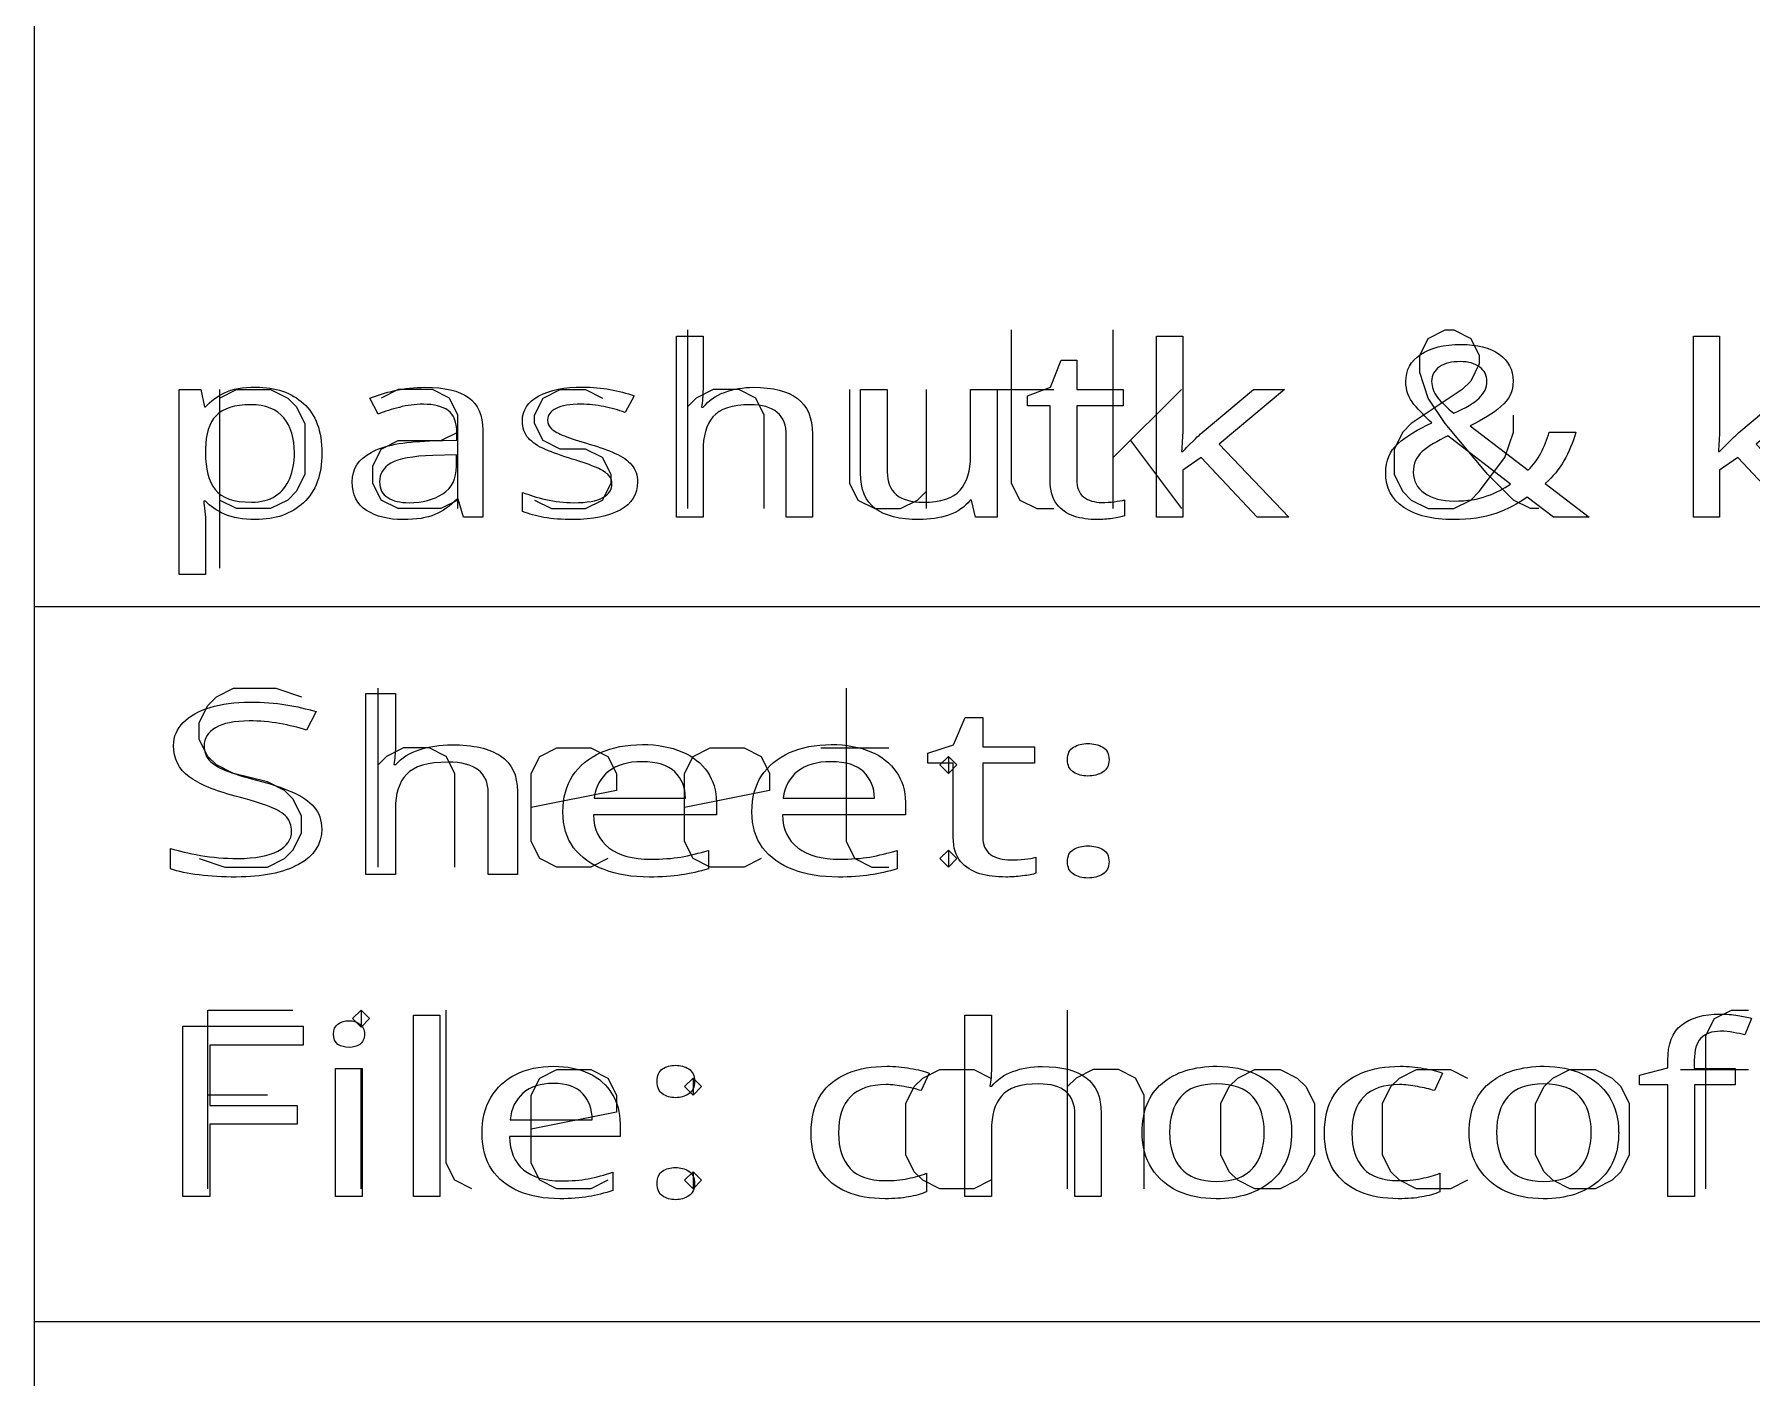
# Model space of a CAD drawing. Header units: millimetres. Extents: x 10 to 287, y 10 to 200.
# Drawn here: x 177 to 191.41, y 22.03 to 33.3 of the extents above; entities that cross this region are included whole.
import ezdxf

# ---------------------------------------------------------------- set-up
doc = ezdxf.new("R2010")
doc.units = ezdxf.units.MM
doc.layers.get('0').update_dxf_attribs({"linetype": 'CONTINUOUS'})

msp = doc.modelspace()

# ---------------------------------------------------------------- linework, layer by layer
at = {"color": 7}
for points in [[(177.0022, 44), (285.0022, 44), (285.0022, 12), (177.0022, 12)], [(188.9757, 30.7)], [(188.96765, 30.556)], [(180.28007, 30.34)], [(178.81952, 30.194)], [(182.06355, 29.546)], [(185.96116, 29.374)], [(182.10438, 27.342)], [(183.68998, 27.342)], [(182.10143, 27.198)], [(183.68704, 27.198)], [(185.67213, 27.214)], [(179.41369, 26.632)], [(185.19703, 26.374)], [(185.67213, 26.358)], [(178.47521, 23.55), (178.24756, 23.55), (178.24756, 24.978), (179.25682, 24.978), (179.25682, 24.82), (178.47521, 24.82), (178.47521, 24.314), (179.20876, 24.314), (179.20876, 24.156), (178.47521, 24.156)], [(179.64383, 25.024)], [(180.40521, 23.55), (180.18261, 23.55), (180.18261, 25.07), (180.40521, 25.07)], [(179.7526, 24.622), (179.7526, 23.55), (179.53001, 23.55), (179.53001, 24.622)], [(181.35893, 24.642)], [(182.2285, 24.514)], [(187.2437, 23.6139), (187.1009, 23.6853), (187.0295, 23.7567), (186.958, 23.8996), (186.958, 24.3282), (187.0295, 24.471), (187.1009, 24.5424), (187.2437, 24.6139), (187.458, 24.6139), (187.6009, 24.5424), (187.6723, 24.471), (187.7437, 24.3282), (187.7437, 23.8996), (187.6723, 23.7567), (187.6009, 23.6853), (187.458, 23.6139)], [(189.8866, 23.6139), (189.7437, 23.6853), (189.6723, 23.7567), (189.6009, 23.8996), (189.6009, 24.3282), (189.6723, 24.471), (189.7437, 24.5424), (189.8866, 24.6139), (190.1009, 24.6139), (190.2437, 24.5424), (190.3152, 24.471), (190.3866, 24.3282), (190.3866, 23.8996), (190.3152, 23.7567), (190.2437, 23.6853), (190.1009, 23.6139)], [(181.35587, 24.498)], [(186.52863, 24.088)], [(187.55317, 24.088)], [(189.27313, 24.088)], [(190.29748, 24.088)], [(182.2285, 23.658)], [(184.14074, 23.53)], [(188.44847, 23.53)]]:
    msp.add_lwpolyline(points, close=True, dxfattribs=at)
for points in [[(182.61361, 29.804), (182.61361, 29.25), (182.39162, 29.25), (182.39162, 30.77), (182.61358, 30.77)], [(182.4853, 29.3217), (182.4853, 30.8217)], [(182.61358, 30.77), (182.61358, 30.324)], [(185.1996, 30.8217), (185.1996, 29.536), (185.271, 29.3931), (185.4139, 29.3217), (185.5567, 29.3217)], [(186.0567, 29.3217), (186.0567, 30.8217)], [(186.80134, 29.96), (187.23272, 30.322), (187.49255, 30.322), (186.94514, 29.864), (187.53039, 29.25), (187.26299, 29.25), (186.79378, 29.75), (186.63989, 29.644), (186.63989, 29.25), (186.42042, 29.25), (186.42042, 30.77), (186.63974, 30.77)], [(186.63974, 30.77), (186.63974, 29.976)], [(189.6281, 29.3217), (189.5567, 29.3217), (189.4139, 29.3931), (189.1996, 29.6074), (188.8424, 30.036), (188.6996, 30.2502), (188.6281, 30.4645), (188.6281, 30.6074), (188.6996, 30.7502), (188.8424, 30.8217), (188.9139, 30.8217), (189.0567, 30.7502), (189.1281, 30.6074), (189.1281, 30.536), (189.0567, 30.3931), (188.9853, 30.3217), (188.5567, 30.036), (188.4853, 29.9645), (188.4139, 29.8217), (188.4139, 29.6074), (188.4853, 29.4645), (188.5567, 29.3931), (188.6996, 29.3217), (188.9139, 29.3217), (189.0567, 29.3931), (189.1281, 29.4645), (189.3424, 29.7502), (189.4139, 29.9645), (189.4139, 30.1074)], [(191.30629, 29.96), (191.73766, 30.322), (191.9975, 30.322), (191.45008, 29.864), (192.03534, 29.25), (191.76793, 29.25), (191.29872, 29.75), (191.14484, 29.644), (191.14484, 29.25), (190.92537, 29.25), (190.92537, 30.77), (191.14479, 30.77)], [(191.14479, 30.77), (191.14479, 29.976)], [(185.52728, 29.562), (185.52728, 30.186), (185.33556, 30.186), (185.33556, 30.27), (185.5298, 30.34), (185.6181, 30.568), (185.74928, 30.568), (185.74928, 30.322), (186.14029, 30.322), (186.14029, 30.186), (185.74928, 30.186), (185.74928, 29.566)], [(178.43952, 29.21), (178.43952, 28.77), (178.21752, 28.77), (178.21752, 30.322), (178.39915, 30.322), (178.42945, 30.176), (178.43955, 30.176)], [(178.5567, 30.3217), (178.5567, 28.8217)], [(178.5567, 30.2502), (178.6996, 30.3217), (178.9853, 30.3217), (179.1281, 30.2502), (179.1996, 30.1788), (179.271, 30.036), (179.271, 29.6074), (179.1996, 29.4645), (179.1281, 29.3931), (178.9853, 29.3217), (178.6996, 29.3217), (178.5567, 29.3931)], [(178.86083, 30.342), (178.8599, 30.342)], [(180.5567, 29.3217), (180.5567, 30.1074), (180.4853, 30.2502), (180.3424, 30.3217), (180.0567, 30.3217), (179.9139, 30.2502)], [(181.1996, 29.3931), (181.3424, 29.3217), (181.6281, 29.3217), (181.771, 29.3931), (181.8424, 29.536), (181.8424, 29.6074), (181.771, 29.7502), (181.6281, 29.8217), (181.4139, 29.8217), (181.271, 29.8931), (181.1996, 30.036), (181.1996, 30.1074), (181.271, 30.2502), (181.4139, 30.3217), (181.6281, 30.3217), (181.771, 30.2502)], [(182.03581, 30.27), (181.96011, 30.13)], [(183.1281, 29.3217), (183.1281, 30.1074), (183.0567, 30.2502), (182.9139, 30.3217), (182.6996, 30.3217), (182.5567, 30.2502), (182.4853, 30.1788)], [(183.8424, 30.3217), (183.8424, 29.536), (183.9139, 29.3931), (184.0567, 29.3217), (184.271, 29.3217), (184.4139, 29.3931), (184.4853, 29.4645)], [(183.93544, 29.62), (183.93544, 30.322), (184.15996, 30.322), (184.15996, 29.632)], [(184.4853, 30.3217), (184.4853, 29.3217)], [(185.08074, 30.322), (185.08074, 29.25), (184.89911, 29.25), (184.86631, 29.392), (184.85621, 29.392)], [(184.85874, 29.764), (184.85874, 30.322), (185.08074, 30.322)], [(184.9853, 30.3217), (185.5567, 30.3217)], [(186.6281, 30.3217), (186.0567, 29.7502)], [(179.88652, 30.116), (179.81842, 30.248)], [(182.60098, 30.174), (182.61608, 30.174)], [(180.76447, 29.98), (180.76447, 29.25), (180.60302, 29.25), (180.56012, 29.402), (180.55002, 29.402)], [(189.05141, 30.018), (189.53828, 29.646)], [(180.5567, 29.3931), (180.4139, 29.3217), (180.0567, 29.3217), (179.9139, 29.3931), (179.8424, 29.536), (179.8424, 29.6788), (179.9139, 29.8217), (180.0567, 29.8931), (180.4139, 29.8931), (180.5567, 29.9645)], [(180.31794, 29.89), (180.5475, 29.896), (180.5475, 29.96)], [(183.53181, 29.948), (183.53181, 29.25), (183.31234, 29.25), (183.31234, 29.936)], [(186.1996, 29.8931), (186.6281, 29.3217)], [(186.68524, 29.848), (186.74584, 29.908)], [(189.38896, 29.528), (188.8643, 29.932)], [(189.71483, 29.964), (189.93934, 29.964)], [(178.43857, 29.822), (178.43857, 29.788)], [(180.545, 29.774), (180.34571, 29.768)], [(180.54495, 29.678), (180.545, 29.774)], [(186.62974, 29.802), (186.63984, 29.802)], [(191.13479, 29.802), (191.14489, 29.802)], [(181.09998, 29.298), (181.09998, 29.458)], [(189.68203, 29.534), (190.05034, 29.25), (189.75015, 29.25), (189.53067, 29.418)], [(178.43862, 29.386), (178.42352, 29.386)], [(186.15038, 29.396), (186.15038, 29.262)], [(177.0022, 28.5), (285.0022, 28.5)], [(178.3866, 26.3853), (178.6009, 26.3139), (178.958, 26.3139), (179.1009, 26.3853), (179.1723, 26.4567), (179.2437, 26.5996), (179.2437, 26.7424), (179.1723, 26.8853), (179.1009, 26.9567), (178.958, 27.0282), (178.6723, 27.0996), (178.5295, 27.171), (178.458, 27.2424), (178.3866, 27.3853), (178.3866, 27.5282), (178.458, 27.671), (178.5295, 27.7424), (178.6723, 27.8139), (179.0295, 27.8139), (179.2437, 27.7424)], [(179.8866, 26.3139), (179.8866, 27.8139)], [(183.8152, 27.8139), (183.8152, 26.5282), (183.8866, 26.3853), (184.0295, 26.3139), (184.1723, 26.3139)], [(180.03222, 26.804), (180.03222, 26.25), (179.78479, 26.25), (179.78479, 27.77), (180.03224, 27.77)], [(180.03224, 27.77), (180.03224, 27.324)], [(179.36581, 27.618), (179.28711, 27.464)], [(184.71339, 26.562), (184.71339, 27.186), (184.4997, 27.186), (184.4997, 27.27), (184.7162, 27.34), (184.8146, 27.568), (184.96081, 27.568), (184.96081, 27.322), (185.39662, 27.322), (185.39662, 27.186), (184.96081, 27.186), (184.96081, 26.566)], [(180.5295, 26.3139), (180.5295, 27.0996), (180.458, 27.2424), (180.3152, 27.3139), (180.1009, 27.3139), (179.958, 27.2424), (179.8866, 27.171)], [(181.8152, 26.3853), (181.6723, 26.3139), (181.3866, 26.3139), (181.2437, 26.3853), (181.1723, 26.5282), (181.1723, 27.0996), (181.2437, 27.2424), (181.3866, 27.3139), (181.6723, 27.3139), (181.8152, 27.2424), (181.8866, 27.0996), (181.8866, 26.9567), (181.1723, 26.8139)], [(183.1009, 26.3853), (182.958, 26.3139), (182.6723, 26.3139), (182.5295, 26.3853), (182.458, 26.5282), (182.458, 27.0996), (182.5295, 27.2424), (182.6723, 27.3139), (182.958, 27.3139), (183.1009, 27.2424), (183.1723, 27.0996), (183.1723, 26.9567), (182.458, 26.8139)], [(183.6009, 27.3139), (184.1723, 27.3139)], [(184.6723, 27.2424), (184.7437, 27.171), (184.6723, 27.0996), (184.6009, 27.171), (184.6723, 27.2424), (184.6723, 27.0996)], [(180.01814, 27.174), (180.03504, 27.174)], [(181.05569, 26.948), (181.05569, 26.25), (180.81107, 26.25), (180.81107, 26.936)], [(182.72583, 26.858), (182.72583, 26.752), (181.69394, 26.752)], [(181.69939, 26.892), (182.46698, 26.892)], [(184.31144, 26.858), (184.31144, 26.752), (183.27954, 26.752)], [(183.285, 26.892), (184.05259, 26.892)], [(178.14559, 26.298), (178.14559, 26.47)], [(182.65835, 26.454), (182.65835, 26.3)], [(184.24396, 26.454), (184.24396, 26.3)], [(184.6723, 26.4567), (184.7437, 26.3853), (184.6723, 26.3139), (184.6009, 26.3853), (184.6723, 26.4567), (184.6723, 26.3139)], [(185.40783, 26.396), (185.40783, 26.262)], [(178.458, 23.6139), (178.458, 25.1139), (179.1723, 25.1139)], [(179.7437, 25.1139), (179.6723, 25.0424), (179.7437, 24.971), (179.8152, 25.0424), (179.7437, 25.1139), (179.7437, 24.971)], [(180.6723, 23.6139), (180.5295, 23.6853), (180.458, 23.8282), (180.458, 25.1139)], [(185.6723, 23.6139), (185.6723, 25.1139)], [(191.0295, 23.6139), (191.0295, 24.8996), (191.1009, 25.0424), (191.2437, 25.1139), (191.3866, 25.1139)], [(185.03375, 24.104), (185.03375, 23.55), (184.81116, 23.55), (184.81116, 25.07), (185.0337, 25.07)], [(185.0337, 25.07), (185.0337, 24.624)], [(191.41308, 25.044), (191.35488, 24.906)], [(191.27395, 24.486), (190.93247, 24.486), (190.93247, 23.55), (190.70988, 23.55), (190.70988, 24.486), (190.47211, 24.486), (190.47211, 24.568), (190.70988, 24.628), (190.70988, 24.69)], [(190.93246, 24.692), (190.93246, 24.622), (191.27394, 24.622), (191.27395, 24.486)], [(179.7437, 23.6139), (179.7437, 24.6139)], [(181.8152, 23.6853), (181.6723, 23.6139), (181.3866, 23.6139), (181.2437, 23.6853), (181.1723, 23.8282), (181.1723, 24.3996), (181.2437, 24.5424), (181.3866, 24.6139), (181.6723, 24.6139), (181.8152, 24.5424), (181.8866, 24.3996), (181.8866, 24.2567), (181.1723, 24.1139)], [(182.5295, 24.5424), (182.6009, 24.471), (182.5295, 24.3996), (182.458, 24.471), (182.5295, 24.5424), (182.5295, 24.3996)], [(185.0295, 23.6853), (184.8866, 23.6139), (184.6009, 23.6139), (184.458, 23.6853), (184.3866, 23.7567), (184.3152, 23.8996), (184.3152, 24.3282), (184.3866, 24.471), (184.458, 24.5424), (184.6009, 24.6139), (184.8866, 24.6139), (185.0295, 24.5424)], [(184.5126, 24.584), (184.4443, 24.438)], [(186.3152, 23.6139), (186.3152, 24.3996), (186.2437, 24.5424), (186.1009, 24.6139), (185.8866, 24.6139), (185.7437, 24.5424), (185.6723, 24.471)], [(189.0295, 23.6853), (188.8866, 23.6139), (188.6009, 23.6139), (188.458, 23.6853), (188.3866, 23.7567), (188.3152, 23.8996), (188.3152, 24.3282), (188.3866, 24.471), (188.458, 24.5424), (188.6009, 24.6139), (188.8866, 24.6139), (189.0295, 24.5424)], [(188.82032, 24.584), (188.75202, 24.438)], [(190.8152, 24.6139), (191.3866, 24.6139)], [(178.958, 24.3996), (178.458, 24.3996)], [(185.0211, 24.474), (185.0363, 24.474)], [(185.95451, 24.248), (185.95451, 23.55), (185.73444, 23.55), (185.73444, 24.236)], [(181.91785, 24.158), (181.91785, 24.052), (180.98953, 24.052)], [(180.99411, 24.192), (181.68466, 24.192)], [(181.85715, 23.754), (181.85715, 23.6)], [(182.5295, 23.7567), (182.6009, 23.6853), (182.5295, 23.6139), (182.458, 23.6853), (182.5295, 23.7567), (182.5295, 23.6139)], [(184.48981, 23.744), (184.48981, 23.588)], [(188.79753, 23.744), (188.79753, 23.588)], [(177.0022, 22.5), (285.0022, 22.5)]]:
    msp.add_lwpolyline(points, dxfattribs=at)
for points in [[(188.63514, 30.616), (188.717547, 30.672), (188.831067, 30.7), (188.9757, 30.7)], [(188.97573, 30.7), (189.11027, 30.7), (189.21622, 30.672667), (189.29358, 30.618)], [(188.51153, 30.388), (188.51153, 30.485333), (188.552733, 30.561333), (188.63514, 30.616)], [(188.96773, 30.556), (188.897097, 30.556), (188.839077, 30.541333), (188.79367, 30.512)], [(189.13162, 30.51), (189.091287, 30.540667), (189.03663, 30.556), (188.96765, 30.556)], [(189.29358, 30.618), (189.372627, 30.564667), (189.41215, 30.489333), (189.41215, 30.392)], [(188.79367, 30.512), (188.749937, 30.482667), (188.72807, 30.442), (188.72807, 30.39)], [(189.19222, 30.392), (189.19222, 30.44), (189.17202, 30.479333), (189.13162, 30.51)], [(178.43955, 30.176), (178.479883, 30.222667), (178.532857, 30.262), (178.59847, 30.294)], [(178.59847, 30.294), (178.66407, 30.326), (178.751523, 30.342), (178.86083, 30.342)], [(178.8599, 30.342), (179.026393, 30.342), (179.160093, 30.296), (179.261, 30.204)], [(179.81842, 30.248), (179.877287, 30.273333), (179.94708, 30.294667), (180.0278, 30.312)], [(180.0278, 30.312), (180.108527, 30.330667), (180.192617, 30.34), (180.28007, 30.34)], [(180.28012, 30.34), (180.444933, 30.34), (180.56686, 30.311333), (180.6459, 30.254)], [(181.09738, 30.058), (181.09738, 30.148667), (181.14363, 30.218667), (181.23613, 30.268)], [(181.23613, 30.268), (181.33031, 30.317333), (181.45308, 30.342), (181.60444, 30.342)], [(181.60444, 30.342), (181.686847, 30.342), (181.763367, 30.335333), (181.834, 30.322)], [(181.834, 30.322), (181.906313, 30.308667), (181.973583, 30.291333), (182.03581, 30.27)], [(182.61358, 30.324), (182.61358, 30.270667), (182.60938, 30.220667), (182.60098, 30.174)], [(182.61608, 30.174), (182.659813, 30.228667), (182.718677, 30.27), (182.79267, 30.298)], [(182.79267, 30.298), (182.86835, 30.326), (182.949917, 30.34), (183.03737, 30.34)], [(183.03737, 30.34), (183.200503, 30.34), (183.323273, 30.308667), (183.40568, 30.246)], [(188.57963, 30.196), (188.53423, 30.250667), (188.51153, 30.314667), (188.51153, 30.388)], [(188.72807, 30.39), (188.72807, 30.342), (188.744037, 30.297333), (188.77597, 30.256)], [(189.12662, 30.25), (189.170353, 30.29), (189.19222, 30.337333), (189.19222, 30.392)], [(189.41215, 30.392), (189.41215, 30.308), (189.377673, 30.236667), (189.30872, 30.178)], [(178.8195, 30.194), (178.681593, 30.194), (178.58405, 30.163333), (178.52687, 30.102)], [(179.09449, 30.084), (179.035623, 30.157333), (178.943967, 30.194), (178.81952, 30.194)], [(179.261, 30.204), (179.363593, 30.112), (179.41489, 29.973333), (179.41489, 29.788)], [(180.06563, 30.172), (180.001697, 30.156), (179.941993, 30.137333), (179.88652, 30.116)], [(180.26744, 30.198), (180.196807, 30.198), (180.129537, 30.189333), (180.06563, 30.172)], [(180.4743, 30.146), (180.425567, 30.180667), (180.356613, 30.198), (180.26744, 30.198)], [(180.5475, 29.96), (180.5475, 30.049333), (180.5231, 30.111333), (180.4743, 30.146)], [(180.6459, 30.254), (180.724947, 30.196667), (180.76447, 30.105333), (180.76447, 29.98)], [(181.3799, 30.162), (181.332833, 30.139333), (181.3093, 30.108), (181.3093, 30.068)], [(181.58928, 30.198), (181.498467, 30.198), (181.428673, 30.186), (181.3799, 30.162)], [(181.781, 30.178), (181.7188, 30.191333), (181.654893, 30.198), (181.58928, 30.198)], [(181.96011, 30.13), (181.90291, 30.148667), (181.843207, 30.164667), (181.781, 30.178)], [(183.00962, 30.194), (182.85826, 30.194), (182.75399, 30.16), (182.69681, 30.092)], [(183.31234, 29.936), (183.31234, 30.108), (183.211433, 30.194), (183.00962, 30.194)], [(183.40568, 30.246), (183.489767, 30.184667), (183.53181, 30.085333), (183.53181, 29.948)], [(188.73099, 30.042), (188.67719, 30.09), (188.626737, 30.141333), (188.57963, 30.196)], [(188.77597, 30.256), (188.807903, 30.216), (188.854153, 30.171333), (188.91472, 30.122)], [(188.91472, 30.122), (189.01394, 30.167333), (189.084573, 30.21), (189.12662, 30.25)], [(189.30872, 30.178), (189.241447, 30.119333), (189.155677, 30.066), (189.05141, 30.018)], [(178.52687, 30.102), (178.46967, 30.040667), (178.440237, 29.947333), (178.43857, 29.822)], [(179.18529, 29.79), (179.18529, 29.912667), (179.155023, 30.010667), (179.09449, 30.084)], [(181.14788, 29.914), (181.114213, 29.951333), (181.09738, 29.999333), (181.09738, 30.058)], [(181.3093, 30.068), (181.3093, 30.037333), (181.320233, 30.012), (181.3421, 29.992)], [(181.3421, 29.992), (181.363967, 29.972), (181.400123, 29.952), (181.45057, 29.932)], [(182.69681, 30.092), (182.641343, 30.025333), (182.61361, 29.929333), (182.61361, 29.804)], [(186.63974, 29.976), (186.63974, 29.954667), (186.638073, 29.926667), (186.63474, 29.892)], [(188.44593, 29.868), (188.516563, 29.930667), (188.611583, 29.988667), (188.73099, 30.042)], [(191.14479, 29.976), (191.14479, 29.954667), (191.143123, 29.926667), (191.13979, 29.892)], [(179.82854, 29.794), (179.934493, 29.852667), (180.097627, 29.884667), (180.31794, 29.89)], [(181.29168, 29.818), (181.22948, 29.844667), (181.181547, 29.876667), (181.14788, 29.914)], [(181.45057, 29.932), (181.502703, 29.912), (181.571657, 29.889333), (181.65743, 29.864)], [(181.65743, 29.864), (181.743203, 29.838667), (181.81636, 29.812667), (181.8769, 29.786)], [(186.63474, 29.892), (186.63274, 29.857333), (186.631073, 29.827333), (186.62974, 29.802)], [(186.63984, 29.802), (186.649907, 29.812667), (186.66504, 29.828), (186.68524, 29.848)], [(186.74584, 29.908), (186.767707, 29.929333), (186.786207, 29.946667), (186.80134, 29.96)], [(188.3425, 29.622), (188.3425, 29.723333), (188.376977, 29.805333), (188.44593, 29.868)], [(188.8643, 29.932), (188.773487, 29.889333), (188.702013, 29.846), (188.64988, 29.802)], [(189.64423, 29.788), (189.67283, 29.842667), (189.696363, 29.901333), (189.71483, 29.964)], [(189.93934, 29.964), (189.912407, 29.877333), (189.878773, 29.797333), (189.83844, 29.724)], [(191.13979, 29.892), (191.13779, 29.857333), (191.136123, 29.827333), (191.13479, 29.802)], [(191.14489, 29.802), (191.154957, 29.812667), (191.17009, 29.828), (191.19029, 29.848)], [(191.19029, 29.848), (191.21049, 29.868), (191.230657, 29.888), (191.25079, 29.908)], [(191.25079, 29.908), (191.272657, 29.929333), (191.291157, 29.946667), (191.30629, 29.96)], [(178.43857, 29.788), (178.43857, 29.656), (178.46547, 29.554), (178.51927, 29.482)], [(179.14489, 29.576), (179.171823, 29.638667), (179.18529, 29.71), (179.18529, 29.79)], [(179.41489, 29.788), (179.41489, 29.605333), (179.363593, 29.466667), (179.261, 29.372)], [(179.66961, 29.548), (179.66961, 29.654667), (179.722587, 29.736667), (179.82854, 29.794)], [(179.99506, 29.704), (179.931127, 29.666667), (179.89916, 29.614), (179.89916, 29.546)], [(180.34571, 29.768), (180.17753, 29.762667), (180.060647, 29.741333), (179.99506, 29.704)], [(181.51619, 29.738), (181.428737, 29.764667), (181.3539, 29.791333), (181.29168, 29.818)], [(181.72053, 29.666), (181.673463, 29.687333), (181.60535, 29.711333), (181.51619, 29.738)], [(181.8769, 29.786), (181.937433, 29.759333), (181.983683, 29.726667), (182.01565, 29.688)], [(182.01565, 29.688), (182.047583, 29.650667), (182.06355, 29.603333), (182.06355, 29.546)], [(184.77044, 29.476), (184.829307, 29.542667), (184.85874, 29.638667), (184.85874, 29.764)], [(188.64988, 29.802), (188.599413, 29.758), (188.57418, 29.7), (188.57418, 29.628)], [(189.53828, 29.646), (189.582013, 29.687333), (189.61733, 29.734667), (189.64423, 29.788)], [(189.83844, 29.724), (189.798107, 29.652), (189.74597, 29.588667), (189.68203, 29.534)], [(179.02633, 29.428), (179.08013, 29.464), (179.11965, 29.513333), (179.14489, 29.576)], [(179.7907, 29.306), (179.709973, 29.358), (179.66961, 29.438667), (179.66961, 29.548)], [(179.89916, 29.546), (179.89916, 29.486), (179.92186, 29.442), (179.96726, 29.414)], [(180.4289, 29.446), (180.506267, 29.496667), (180.54495, 29.574), (180.54495, 29.678)], [(181.82143, 29.602), (181.802963, 29.623333), (181.76933, 29.644667), (181.72053, 29.666)], [(181.84923, 29.53), (181.84923, 29.556667), (181.839963, 29.580667), (181.82143, 29.602)], [(182.06364, 29.546), (182.06364, 29.442), (182.01487, 29.363333), (181.91733, 29.31)], [(184.05905, 29.322), (183.976643, 29.384667), (183.93544, 29.484), (183.93544, 29.62)], [(184.15996, 29.632), (184.15996, 29.461333), (184.260027, 29.376), (184.46016, 29.376)], [(185.58278, 29.36), (185.54578, 29.408), (185.52728, 29.475333), (185.52728, 29.562)], [(185.74928, 29.566), (185.74928, 29.500667), (185.768613, 29.452), (185.80728, 29.42)], [(188.49386, 29.332), (188.392953, 29.4), (188.3425, 29.496667), (188.3425, 29.622)], [(188.57418, 29.628), (188.57418, 29.554667), (188.60528, 29.496), (188.66748, 29.452)], [(178.51927, 29.482), (178.574737, 29.411333), (178.676483, 29.376), (178.82451, 29.376)], [(178.82451, 29.376), (178.905237, 29.376), (178.97251, 29.393333), (179.02633, 29.428)], [(179.96726, 29.414), (180.014327, 29.386), (180.07403, 29.372), (180.14637, 29.372)], [(180.14637, 29.372), (180.25905, 29.372), (180.353227, 29.396667), (180.4289, 29.446)], [(180.55002, 29.402), (180.491153, 29.343333), (180.42893, 29.3), (180.36335, 29.272)], [(181.09998, 29.458), (181.15378, 29.436667), (181.21853, 29.416667), (181.29423, 29.398)], [(181.52884, 29.372), (181.641513, 29.372), (181.723077, 29.386), (181.77353, 29.414)], [(181.77353, 29.414), (181.823997, 29.443333), (181.84923, 29.482), (181.84923, 29.53)], [(184.46016, 29.376), (184.609833, 29.376), (184.71326, 29.409333), (184.77044, 29.476)], [(185.80728, 29.42), (185.847613, 29.389333), (185.898907, 29.374), (185.96116, 29.374)], [(188.66748, 29.452), (188.72968, 29.408), (188.81293, 29.386), (188.91723, 29.386)], [(188.91723, 29.386), (189.024863, 29.386), (189.11652, 29.4), (189.1922, 29.428)], [(189.1922, 29.428), (189.26956, 29.456), (189.335147, 29.489333), (189.38896, 29.528)], [(189.53067, 29.418), (189.45163, 29.362), (189.363337, 29.316667), (189.26579, 29.282)], [(178.42352, 29.386), (178.42552, 29.363333), (178.428187, 29.334667), (178.43152, 29.3)], [(178.43152, 29.3), (178.436853, 29.265333), (178.43952, 29.235333), (178.43952, 29.21)], [(178.59754, 29.276), (178.530273, 29.306667), (178.4773, 29.343333), (178.43862, 29.386)], [(178.85738, 29.23), (178.753107, 29.23), (178.666493, 29.245333), (178.59754, 29.276)], [(179.261, 29.372), (179.160093, 29.277333), (179.025553, 29.23), (178.85738, 29.23)], [(180.09594, 29.23), (179.973173, 29.23), (179.871427, 29.255333), (179.7907, 29.306)], [(180.36335, 29.272), (180.29775, 29.244), (180.208613, 29.23), (180.09594, 29.23)], [(181.27909, 29.248), (181.211823, 29.26), (181.15212, 29.276667), (181.09998, 29.298)], [(181.29423, 29.398), (181.37159, 29.380667), (181.449793, 29.372), (181.52884, 29.372)], [(181.91733, 29.31), (181.819783, 29.256667), (181.688603, 29.23), (181.52379, 29.23)], [(184.42736, 29.23), (184.264227, 29.23), (184.141457, 29.260667), (184.05905, 29.322)], [(184.67458, 29.268), (184.59722, 29.242667), (184.514813, 29.23), (184.42736, 29.23)], [(184.85621, 29.392), (184.812477, 29.336), (184.751933, 29.294667), (184.67458, 29.268)], [(185.72657, 29.258), (185.667703, 29.278), (185.619773, 29.312), (185.58278, 29.36)], [(185.92334, 29.23), (185.852707, 29.23), (185.787117, 29.239333), (185.72657, 29.258)], [(185.96115, 29.374), (185.994817, 29.374), (186.029293, 29.376), (186.06458, 29.38)], [(186.15038, 29.262), (186.126847, 29.252667), (186.09321, 29.245333), (186.04947, 29.24)], [(186.06458, 29.38), (186.099913, 29.384), (186.128513, 29.389333), (186.15038, 29.396)], [(188.9101, 29.23), (188.735193, 29.23), (188.596447, 29.264), (188.49386, 29.332)], [(189.26579, 29.282), (189.16825, 29.247333), (189.049687, 29.23), (188.9101, 29.23)], [(181.52379, 29.23), (181.42961, 29.23), (181.348043, 29.236), (181.27909, 29.248)], [(186.04947, 29.24), (186.005737, 29.233333), (185.963693, 29.23), (185.92334, 29.23)], [(178.47731, 27.654), (178.57291, 27.683333), (178.684443, 27.698), (178.81191, 27.698)], [(178.81191, 27.698), (178.920623, 27.698), (179.020907, 27.690667), (179.11276, 27.676)], [(179.11276, 27.676), (179.204607, 27.661333), (179.288957, 27.642), (179.36581, 27.618)], [(178.17088, 27.334), (178.17088, 27.408667), (178.198047, 27.473333), (178.25238, 27.528)], [(178.25238, 27.528), (178.306713, 27.582667), (178.38169, 27.624667), (178.47731, 27.654)], [(178.80631, 27.54), (178.680723, 27.54), (178.586063, 27.520667), (178.52233, 27.482)], [(179.05937, 27.518), (178.97689, 27.532667), (178.892537, 27.54), (178.80631, 27.54)], [(178.52233, 27.482), (178.458597, 27.444667), (178.42673, 27.394667), (178.42673, 27.332)], [(179.28711, 27.464), (179.217757, 27.485333), (179.141843, 27.503333), (179.05937, 27.518)], [(178.30022, 27.072), (178.213993, 27.136), (178.17088, 27.223333), (178.17088, 27.334)], [(178.42673, 27.332), (178.42673, 27.284), (178.440797, 27.244), (178.46893, 27.212)], [(180.03224, 27.324), (180.03224, 27.270667), (180.02754, 27.220667), (180.01814, 27.174)], [(180.03504, 27.174), (180.083773, 27.228667), (180.14938, 27.27), (180.23186, 27.298)], [(180.23186, 27.298), (180.316213, 27.326), (180.407127, 27.34), (180.5046, 27.34)], [(180.5046, 27.34), (180.68642, 27.34), (180.823257, 27.308667), (180.91511, 27.246)], [(180.91511, 27.246), (181.00883, 27.184667), (181.05569, 27.085333), (181.05569, 26.948)], [(181.51955, 27.08), (181.575817, 27.164), (181.653607, 27.228667), (181.75292, 27.274)], [(181.75292, 27.274), (181.85414, 27.319333), (181.971293, 27.342), (182.10438, 27.342)], [(182.10446, 27.342), (182.231927, 27.342), (182.342523, 27.322), (182.43625, 27.282)], [(182.43625, 27.282), (182.52997, 27.242), (182.601197, 27.185333), (182.64993, 27.112)], [(183.10515, 27.08), (183.161417, 27.164), (183.239207, 27.228667), (183.33852, 27.274)], [(183.33852, 27.274), (183.43974, 27.319333), (183.556893, 27.342), (183.68998, 27.342)], [(183.69007, 27.342), (183.817537, 27.342), (183.92813, 27.322), (184.02185, 27.282)], [(184.02185, 27.282), (184.115577, 27.242), (184.186807, 27.185333), (184.23554, 27.112)], [(185.67213, 27.214), (185.67213, 27.264667), (185.688997, 27.3), (185.72273, 27.32)], [(185.72273, 27.32), (185.756463, 27.34), (185.796763, 27.35), (185.84363, 27.35)], [(185.84363, 27.35), (185.890497, 27.35), (185.931733, 27.34), (185.96734, 27.32)], [(185.96734, 27.32), (186.00294, 27.3), (186.02074, 27.264667), (186.02074, 27.214)], [(178.46893, 27.212), (178.497063, 27.18), (178.542987, 27.150667), (178.6067, 27.124)], [(178.6067, 27.124), (178.670433, 27.098667), (178.75666, 27.072), (178.86538, 27.044)], [(180.47367, 27.194), (180.30497, 27.194), (180.188753, 27.16), (180.12502, 27.092)], [(180.81107, 26.936), (180.81107, 27.108), (180.698603, 27.194), (180.47367, 27.194)], [(181.82029, 27.116), (181.75281, 27.062667), (181.71251, 26.988), (181.69939, 26.892)], [(182.10146, 27.198), (181.983373, 27.198), (181.88965, 27.170667), (181.82029, 27.116)], [(182.37698, 27.112), (182.318847, 27.169333), (182.226997, 27.198), (182.10143, 27.198)], [(182.46698, 26.892), (182.46498, 26.982667), (182.43498, 27.056), (182.37698, 27.112)], [(182.64993, 27.112), (182.70053, 27.04), (182.72583, 26.955333), (182.72583, 26.858)], [(183.4059, 27.116), (183.33842, 27.062667), (183.29812, 26.988), (183.285, 26.892)], [(183.68707, 27.198), (183.568977, 27.198), (183.475253, 27.170667), (183.4059, 27.116)], [(183.96259, 27.112), (183.904457, 27.169333), (183.812607, 27.198), (183.68704, 27.198)], [(184.05259, 26.892), (184.05059, 26.982667), (184.02059, 27.056), (183.96259, 27.112)], [(184.23554, 27.112), (184.28614, 27.04), (184.31144, 26.955333), (184.31144, 26.858)], [(185.72273, 27.11), (185.688997, 27.131333), (185.67213, 27.166), (185.67213, 27.214)], [(185.84363, 27.078), (185.796763, 27.078), (185.756463, 27.088667), (185.72273, 27.11)], [(185.96734, 27.11), (185.93174, 27.088667), (185.890503, 27.078), (185.84363, 27.078)], [(186.02074, 27.214), (186.02074, 27.166), (186.00294, 27.131333), (185.96734, 27.11)], [(178.68823, 26.91), (178.515783, 26.954), (178.386447, 27.008), (178.30022, 27.072)], [(178.86538, 27.044), (178.983473, 27.013333), (179.08282, 26.98), (179.16342, 26.944)], [(180.12502, 27.092), (180.063153, 27.025333), (180.03222, 26.929333), (180.03222, 26.804)], [(181.43805, 26.778), (181.43805, 26.895333), (181.465217, 26.996), (181.51955, 27.08)], [(183.02365, 26.778), (183.02365, 26.895333), (183.050817, 26.996), (183.10515, 27.08)], [(178.97221, 26.822), (178.902857, 26.848667), (178.808197, 26.878), (178.68823, 26.91)], [(179.11842, 26.734), (179.090287, 26.766), (179.04155, 26.795333), (178.97221, 26.822)], [(179.16342, 26.944), (179.245893, 26.909333), (179.30775, 26.867333), (179.34899, 26.818)], [(179.34899, 26.818), (179.392123, 26.768667), (179.41369, 26.706667), (179.41369, 26.632)], [(179.16062, 26.616), (179.16062, 26.662667), (179.146553, 26.702), (179.11842, 26.734)], [(181.52805, 26.476), (181.46805, 26.557333), (181.43805, 26.658), (181.43805, 26.778)], [(181.69394, 26.752), (181.69794, 26.630667), (181.741053, 26.538), (181.82328, 26.474)], [(183.11365, 26.476), (183.05365, 26.557333), (183.02365, 26.658), (183.02365, 26.778)], [(183.27954, 26.752), (183.28354, 26.630667), (183.326653, 26.538), (183.40888, 26.474)], [(179.04534, 26.448), (179.122193, 26.489333), (179.16062, 26.545333), (179.16062, 26.616)], [(179.41367, 26.632), (179.41367, 26.505333), (179.349, 26.406667), (179.21966, 26.336)], [(184.77519, 26.36), (184.73399, 26.408), (184.71339, 26.475333), (184.71339, 26.562)], [(184.96081, 26.566), (184.96081, 26.500667), (184.982377, 26.452), (185.02551, 26.42)], [(178.14559, 26.47), (178.213077, 26.448667), (178.296493, 26.429333), (178.39584, 26.412)], [(178.39584, 26.412), (178.49706, 26.394667), (178.60109, 26.386), (178.70793, 26.386)], [(178.70793, 26.386), (178.856017, 26.386), (178.968487, 26.406667), (179.04534, 26.448)], [(181.78391, 26.292), (181.67519, 26.333333), (181.589903, 26.394667), (181.52805, 26.476)], [(181.82328, 26.474), (181.907627, 26.411333), (182.02478, 26.38), (182.17474, 26.38)], [(182.17474, 26.38), (182.270333, 26.38), (182.354683, 26.386), (182.42779, 26.398)], [(182.42779, 26.398), (182.50277, 26.411333), (182.579623, 26.43), (182.65835, 26.454)], [(183.36952, 26.292), (183.2608, 26.333333), (183.17551, 26.394667), (183.11365, 26.476)], [(183.40888, 26.474), (183.493233, 26.411333), (183.610387, 26.38), (183.76034, 26.38)], [(183.76034, 26.38), (183.85594, 26.38), (183.940293, 26.386), (184.0134, 26.398)], [(184.0134, 26.398), (184.088373, 26.411333), (184.165227, 26.43), (184.24396, 26.454)], [(185.02551, 26.42), (185.07051, 26.389333), (185.127683, 26.374), (185.19703, 26.374)], [(185.19695, 26.374), (185.234417, 26.374), (185.272843, 26.376), (185.31223, 26.38)], [(185.31223, 26.38), (185.351563, 26.384), (185.38343, 26.389333), (185.40783, 26.396)], [(185.67213, 26.358), (185.67213, 26.407333), (185.688997, 26.442), (185.72273, 26.462)], [(185.72273, 26.462), (185.756463, 26.482), (185.796763, 26.492), (185.84363, 26.492)], [(185.84363, 26.492), (185.890497, 26.492), (185.931733, 26.482), (185.96734, 26.462)], [(185.96734, 26.462), (186.00294, 26.442), (186.02074, 26.407333), (186.02074, 26.358)], [(178.38459, 26.248), (178.28899, 26.26), (178.209323, 26.276667), (178.14559, 26.298)], [(178.69669, 26.23), (178.584217, 26.23), (178.480183, 26.236), (178.38459, 26.248)], [(179.21966, 26.336), (179.090327, 26.265333), (178.916003, 26.23), (178.69669, 26.23)], [(182.16349, 26.23), (182.019157, 26.23), (181.89263, 26.250667), (181.78391, 26.292)], [(182.4306, 26.248), (182.35562, 26.236), (182.266583, 26.23), (182.16349, 26.23)], [(182.65835, 26.3), (182.581497, 26.276), (182.50558, 26.258667), (182.4306, 26.248)], [(183.7491, 26.23), (183.604767, 26.23), (183.47824, 26.250667), (183.36952, 26.292)], [(184.01621, 26.248), (183.94123, 26.236), (183.852193, 26.23), (183.7491, 26.23)], [(184.24396, 26.3), (184.167107, 26.276), (184.09119, 26.258667), (184.01621, 26.248)], [(184.93546, 26.258), (184.86986, 26.278), (184.816437, 26.312), (184.77519, 26.36)], [(185.15477, 26.23), (185.076043, 26.23), (185.00294, 26.239333), (184.93546, 26.258)], [(185.29536, 26.24), (185.246627, 26.233333), (185.199763, 26.23), (185.15477, 26.23)], [(185.40783, 26.262), (185.381563, 26.252667), (185.344073, 26.245333), (185.29536, 26.24)], [(185.72273, 26.254), (185.688997, 26.275333), (185.67213, 26.31), (185.67213, 26.358)], [(185.84363, 26.222), (185.796763, 26.222), (185.756463, 26.232667), (185.72273, 26.254)], [(185.96734, 26.254), (185.93174, 26.232667), (185.890503, 26.222), (185.84363, 26.222)], [(186.02074, 26.358), (186.02074, 26.31), (186.00294, 26.275333), (185.96734, 26.254)], [(190.8237, 24.988), (190.901273, 25.049333), (191.010043, 25.08), (191.15001, 25.08)], [(191.15001, 25.08), (191.202277, 25.08), (191.25118, 25.076), (191.29672, 25.068)], [(179.51233, 24.912), (179.51233, 24.950667), (179.524963, 24.978667), (179.55023, 24.996)], [(179.55023, 24.996), (179.575497, 25.014667), (179.606697, 25.024), (179.64383, 25.024)], [(179.64383, 25.024), (179.677563, 25.024), (179.707063, 25.014667), (179.73233, 24.996)], [(179.73233, 24.996), (179.75933, 24.978667), (179.77283, 24.950667), (179.77283, 24.912)], [(190.70988, 24.69), (190.70988, 24.828667), (190.74782, 24.928), (190.8237, 24.988)], [(191.15251, 24.936), (191.07831, 24.936), (191.02266, 24.916), (190.98556, 24.876)], [(191.26128, 24.926), (191.22588, 24.932667), (191.189623, 24.936), (191.15251, 24.936)], [(191.29672, 25.068), (191.342253, 25.061333), (191.38104, 25.053333), (191.41308, 25.044)], [(179.55023, 24.826), (179.524963, 24.844667), (179.51233, 24.873333), (179.51233, 24.912)], [(179.64383, 24.8), (179.606763, 24.8), (179.575563, 24.808667), (179.55023, 24.826)], [(179.73233, 24.826), (179.707063, 24.808667), (179.677563, 24.8), (179.64383, 24.8)], [(179.77283, 24.912), (179.77283, 24.873333), (179.75933, 24.844667), (179.73233, 24.826)], [(190.98556, 24.876), (190.95016, 24.837333), (190.93246, 24.776), (190.93246, 24.692)], [(191.35488, 24.906), (191.32788, 24.912667), (191.29668, 24.919333), (191.26128, 24.926)], [(182.274, 24.62), (182.304333, 24.64), (182.34059, 24.65), (182.38277, 24.65)], [(182.38277, 24.65), (182.424903, 24.65), (182.462003, 24.64), (182.49407, 24.62)], [(180.83279, 24.38), (180.88339, 24.464), (180.953373, 24.528667), (181.04274, 24.574)], [(181.04274, 24.574), (181.1338, 24.619333), (181.239197, 24.642), (181.35893, 24.642)], [(181.35883, 24.642), (181.473497, 24.642), (181.57299, 24.622), (181.65731, 24.582)], [(181.65731, 24.582), (181.741623, 24.542), (181.805703, 24.485333), (181.84955, 24.412)], [(182.2285, 24.514), (182.2285, 24.564667), (182.243667, 24.6), (182.274, 24.62)], [(182.274, 24.41), (182.243667, 24.431333), (182.2285, 24.466), (182.2285, 24.514)], [(182.49407, 24.62), (182.526137, 24.6), (182.54217, 24.564667), (182.54217, 24.514)], [(182.54217, 24.514), (182.54217, 24.466), (182.526137, 24.431333), (182.49407, 24.41)], [(183.60198, 24.402), (183.657647, 24.484667), (183.733533, 24.545333), (183.82964, 24.584)], [(183.82964, 24.584), (183.92576, 24.622667), (184.034527, 24.642), (184.15594, 24.642)], [(184.15594, 24.642), (184.223393, 24.642), (184.28916, 24.636), (184.35324, 24.624)], [(184.35324, 24.624), (184.41904, 24.613333), (184.47216, 24.6), (184.5126, 24.584)], [(185.0337, 24.624), (185.0337, 24.570667), (185.0295, 24.520667), (185.0211, 24.474)], [(185.0363, 24.474), (185.080167, 24.528667), (185.13919, 24.57), (185.21337, 24.598)], [(185.21337, 24.598), (185.28925, 24.626), (185.371037, 24.64), (185.45873, 24.64)], [(185.45873, 24.64), (185.622303, 24.64), (185.745403, 24.608667), (185.82803, 24.546)], [(185.82803, 24.546), (185.91235, 24.484667), (185.95451, 24.385333), (185.95451, 24.248)], [(186.46544, 24.498), (186.57842, 24.594), (186.732717, 24.642), (186.92833, 24.642)], [(186.92833, 24.642), (187.04975, 24.642), (187.157677, 24.62), (187.25211, 24.576)], [(187.25211, 24.576), (187.346543, 24.533333), (187.419897, 24.470667), (187.47217, 24.388)], [(187.9097, 24.402), (187.965367, 24.484667), (188.041253, 24.545333), (188.13736, 24.584)], [(188.13736, 24.584), (188.23348, 24.622667), (188.342247, 24.642), (188.46366, 24.642)], [(188.46366, 24.642), (188.531113, 24.642), (188.59688, 24.636), (188.66096, 24.624)], [(188.66096, 24.624), (188.726693, 24.613333), (188.779813, 24.6), (188.82032, 24.584)], [(189.20984, 24.498), (189.322827, 24.594), (189.477127, 24.642), (189.67274, 24.642)], [(189.67274, 24.642), (189.794153, 24.642), (189.902077, 24.62), (189.99651, 24.576)], [(189.99651, 24.576), (190.090943, 24.533333), (190.1643, 24.470667), (190.21658, 24.388)], [(180.75939, 24.078), (180.75939, 24.195333), (180.783857, 24.296), (180.83279, 24.38)], [(181.10288, 24.416), (181.042147, 24.362667), (181.00589, 24.288), (180.99411, 24.192)], [(181.35583, 24.498), (181.24959, 24.498), (181.165273, 24.470667), (181.10288, 24.416)], [(181.60376, 24.412), (181.551493, 24.469333), (181.468863, 24.498), (181.35587, 24.498)], [(181.68466, 24.192), (181.68266, 24.282667), (181.655693, 24.356), (181.60376, 24.412)], [(181.84955, 24.412), (181.895083, 24.34), (181.91785, 24.255333), (181.91785, 24.158)], [(182.38277, 24.378), (182.340637, 24.378), (182.30438, 24.388667), (182.274, 24.41)], [(182.49407, 24.41), (182.462003, 24.388667), (182.424903, 24.378), (182.38277, 24.378)], [(183.52108, 24.08), (183.52108, 24.212), (183.548047, 24.319333), (183.60198, 24.402)], [(184.15088, 24.488), (183.88444, 24.488), (183.75122, 24.352667), (183.75122, 24.082)], [(184.30265, 24.472), (184.248717, 24.482667), (184.198127, 24.488), (184.15088, 24.488)], [(184.4443, 24.438), (184.403833, 24.45), (184.356617, 24.461333), (184.30265, 24.472)], [(185.11725, 24.392), (185.061583, 24.325333), (185.03375, 24.229333), (185.03375, 24.104)], [(185.4309, 24.494), (185.279133, 24.494), (185.174583, 24.46), (185.11725, 24.392)], [(185.73444, 24.236), (185.73444, 24.408), (185.63326, 24.494), (185.4309, 24.494)], [(186.29849, 24.088), (186.29849, 24.265333), (186.35414, 24.402), (186.46544, 24.498)], [(186.62223, 24.386), (186.55983, 24.314), (186.52863, 24.214667), (186.52863, 24.088)], [(186.92324, 24.494), (186.78496, 24.494), (186.684623, 24.458), (186.62223, 24.386)], [(187.22678, 24.386), (187.162713, 24.458), (187.061533, 24.494), (186.92324, 24.494)], [(187.32288, 24.088), (187.32288, 24.214667), (187.290847, 24.314), (187.22678, 24.386)], [(187.47217, 24.388), (187.52617, 24.306667), (187.55317, 24.206667), (187.55317, 24.088)], [(187.8288, 24.08), (187.8288, 24.212), (187.855767, 24.319333), (187.9097, 24.402)], [(188.4586, 24.488), (188.19216, 24.488), (188.05894, 24.352667), (188.05894, 24.082)], [(188.61037, 24.472), (188.556437, 24.482667), (188.505847, 24.488), (188.4586, 24.488)], [(188.75202, 24.438), (188.711553, 24.45), (188.664337, 24.461333), (188.61037, 24.472)], [(189.04289, 24.088), (189.04289, 24.265333), (189.09854, 24.402), (189.20984, 24.498)], [(189.36673, 24.386), (189.30433, 24.314), (189.27313, 24.214667), (189.27313, 24.088)], [(189.66774, 24.494), (189.52946, 24.494), (189.429123, 24.458), (189.36673, 24.386)], [(189.97128, 24.386), (189.907213, 24.458), (189.806033, 24.494), (189.66774, 24.494)], [(190.06738, 24.088), (190.06738, 24.214667), (190.035347, 24.314), (189.97128, 24.386)], [(190.21658, 24.388), (190.270513, 24.306667), (190.29748, 24.206667), (190.29748, 24.088)], [(180.84029, 23.776), (180.786357, 23.857333), (180.75939, 23.958), (180.75939, 24.078)], [(183.59948, 23.768), (183.547213, 23.849333), (183.52108, 23.953333), (183.52108, 24.08)], [(183.75122, 24.082), (183.75122, 23.952667), (183.783253, 23.853333), (183.84732, 23.784)], [(186.37939, 23.784), (186.325457, 23.868), (186.29849, 23.969333), (186.29849, 24.088)], [(186.52863, 24.088), (186.52863, 23.961333), (186.55983, 23.860667), (186.62223, 23.786)], [(187.22678, 23.786), (187.290847, 23.860667), (187.32288, 23.961333), (187.32288, 24.088)], [(187.55308, 24.088), (187.55308, 23.910667), (187.495743, 23.773333), (187.38107, 23.676)], [(187.9072, 23.768), (187.854933, 23.849333), (187.8288, 23.953333), (187.8288, 24.08)], [(188.05894, 24.082), (188.05894, 23.952667), (188.090973, 23.853333), (188.15504, 23.784)], [(189.12389, 23.784), (189.06989, 23.868), (189.04289, 23.969333), (189.04289, 24.088)], [(189.27313, 24.088), (189.27313, 23.961333), (189.30433, 23.860667), (189.36673, 23.786)], [(189.97128, 23.786), (190.035347, 23.860667), (190.06738, 23.961333), (190.06738, 24.088)], [(190.29757, 24.088), (190.29757, 23.910667), (190.240237, 23.773333), (190.12557, 23.676)], [(180.98953, 24.052), (180.992863, 23.930667), (181.03165, 23.838), (181.10589, 23.774)], [(182.274, 23.762), (182.304333, 23.782), (182.34059, 23.792), (182.38277, 23.792)], [(182.38277, 23.792), (182.424903, 23.792), (182.462003, 23.782), (182.49407, 23.762)], [(183.84732, 23.784), (183.91312, 23.716), (184.010083, 23.682), (184.13821, 23.682)], [(186.59946, 23.594), (186.506713, 23.638), (186.433357, 23.701333), (186.37939, 23.784)], [(186.62223, 23.786), (186.686297, 23.712667), (186.787477, 23.676), (186.92577, 23.676)], [(186.92577, 23.676), (187.062363, 23.676), (187.1627, 23.712667), (187.22678, 23.786)], [(188.15504, 23.784), (188.220773, 23.716), (188.31774, 23.682), (188.44594, 23.682)], [(189.34395, 23.594), (189.251203, 23.638), (189.17785, 23.701333), (189.12389, 23.784)], [(189.36673, 23.786), (189.430797, 23.712667), (189.531977, 23.676), (189.67027, 23.676)], [(189.67027, 23.676), (189.806863, 23.676), (189.9072, 23.712667), (189.97128, 23.786)], [(181.07047, 23.592), (180.972663, 23.633333), (180.895937, 23.694667), (180.84029, 23.776)], [(181.10589, 23.774), (181.18177, 23.711333), (181.287163, 23.68), (181.42207, 23.68)], [(181.42207, 23.68), (181.508077, 23.68), (181.583963, 23.686), (181.64973, 23.698)], [(181.64973, 23.698), (181.717183, 23.711333), (181.786323, 23.73), (181.85715, 23.754)], [(182.2285, 23.658), (182.2285, 23.707333), (182.243667, 23.742), (182.274, 23.762)], [(182.274, 23.554), (182.243667, 23.575333), (182.2285, 23.61), (182.2285, 23.658)], [(182.49407, 23.762), (182.526137, 23.742), (182.54217, 23.707333), (182.54217, 23.658)], [(182.54217, 23.658), (182.54217, 23.61), (182.526137, 23.575333), (182.49407, 23.554)], [(183.81955, 23.588), (183.726803, 23.626667), (183.653447, 23.686667), (183.59948, 23.768)], [(184.13821, 23.682), (184.210723, 23.682), (184.27565, 23.688), (184.33299, 23.7)], [(184.33299, 23.7), (184.390323, 23.712), (184.442597, 23.726667), (184.48981, 23.744)], [(187.38107, 23.676), (187.268083, 23.578667), (187.114627, 23.53), (186.9207, 23.53)], [(188.12727, 23.588), (188.034523, 23.626667), (187.961167, 23.686667), (187.9072, 23.768)], [(188.44594, 23.682), (188.518447, 23.682), (188.58337, 23.688), (188.64071, 23.7)], [(188.64071, 23.7), (188.698043, 23.712), (188.750317, 23.726667), (188.79753, 23.744)], [(190.12557, 23.676), (190.012583, 23.578667), (189.859127, 23.53), (189.6652, 23.53)], [(181.41196, 23.53), (181.282113, 23.53), (181.168283, 23.550667), (181.07047, 23.592)], [(181.65226, 23.548), (181.584807, 23.536), (181.504707, 23.53), (181.41196, 23.53)], [(181.85715, 23.6), (181.78801, 23.576), (181.719713, 23.558667), (181.65226, 23.548)], [(182.38277, 23.522), (182.340637, 23.522), (182.30438, 23.532667), (182.274, 23.554)], [(182.49407, 23.554), (182.462003, 23.532667), (182.424903, 23.522), (182.38277, 23.522)], [(184.14079, 23.53), (184.019377, 23.53), (183.912297, 23.549333), (183.81955, 23.588)], [(184.33804, 23.546), (184.284107, 23.535333), (184.21834, 23.53), (184.14074, 23.53)], [(184.48981, 23.588), (184.444277, 23.569333), (184.393687, 23.555333), (184.33804, 23.546)], [(186.9207, 23.53), (186.800973, 23.53), (186.693893, 23.551333), (186.59946, 23.594)], [(188.44852, 23.53), (188.3271, 23.53), (188.220017, 23.549333), (188.12727, 23.588)], [(188.64577, 23.546), (188.59177, 23.535333), (188.526003, 23.53), (188.44847, 23.53)], [(188.79753, 23.588), (188.751997, 23.569333), (188.70141, 23.555333), (188.64577, 23.546)], [(189.6652, 23.53), (189.545473, 23.53), (189.43839, 23.551333), (189.34395, 23.594)]]:
    msp.add_open_spline(points, degree=3, dxfattribs=at)

doc.saveas('drawing.dxf')
